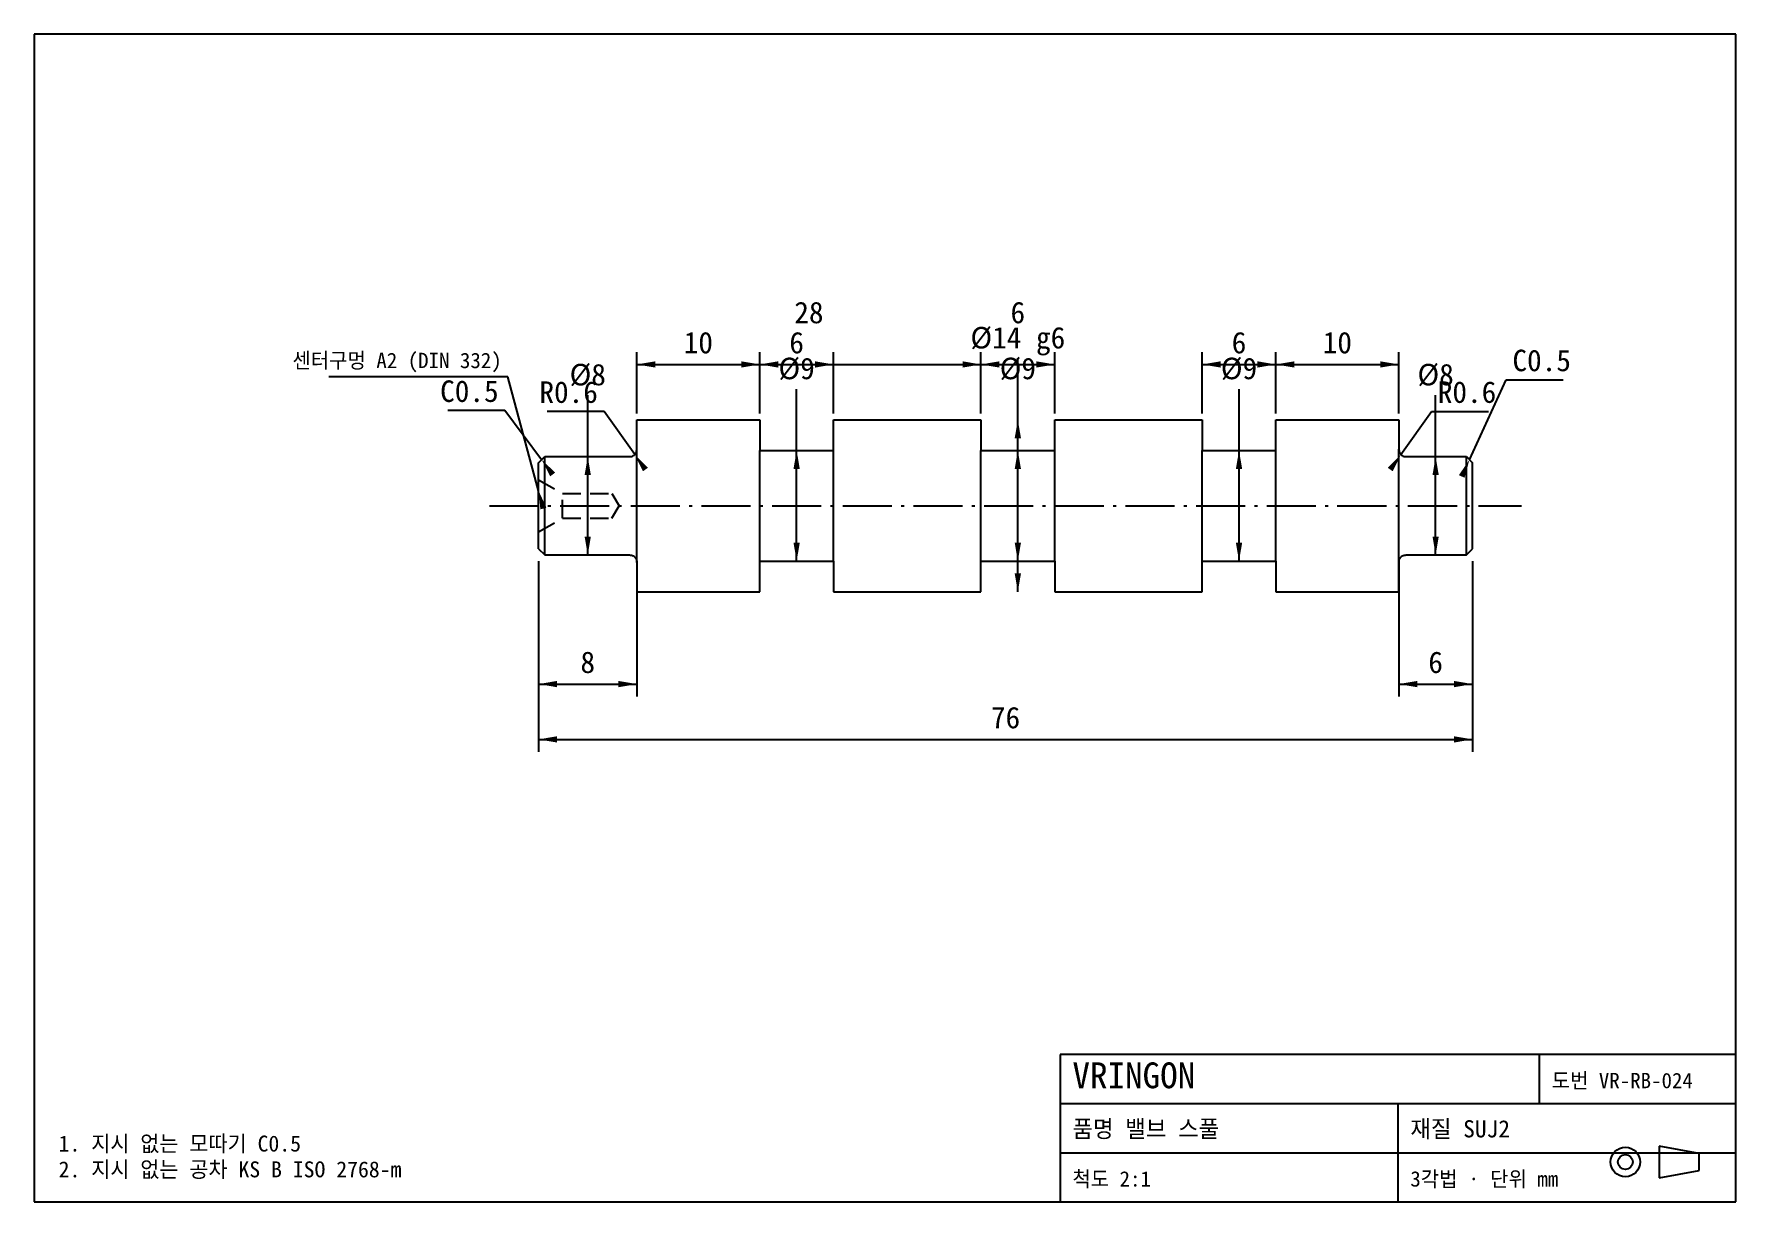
# Model space of a CAD drawing. Header units: millimetres. Extents: x 10 to 287, y 10 to 200.
import ezdxf
from ezdxf.enums import TextEntityAlignment as Align

# ---------------------------------------------------------------- set-up
doc = ezdxf.new("R2010")
doc.units = ezdxf.units.MM
doc.linetypes.add('CENTER', pattern=[11.5, 8, -1.5, 0.5, -1.5])
doc.linetypes.add('DASHED', pattern=[4.5, 3, -1.5])
for name, color, linetype in [('CENTER', 1, 'CENTER'), ('DIM', 3, 'CONTINUOUS'), ('FRAME', 7, 'CONTINUOUS'), ('HIDDEN', 8, 'DASHED'), ('OUTLINE', 7, 'CONTINUOUS'), ('TEXT', 7, 'CONTINUOUS')]:
    doc.layers.add(name, color=color, linetype=linetype)

msp = doc.modelspace()

# ---------------------------------------------------------------- linework, layer by layer
at = {"layer": 'CENTER'}
msp.add_line((84.12, 123.25), (252.12, 123.25), dxfattribs=at)
at = {"layer": 'DIM'}
for p, q in [((108.12, 138.25), (108.12, 148.25)), ((108.12, 138.25), (108.12, 148.25)), ((128.12, 138.25), (128.12, 148.25)), ((128.12, 138.25), (128.12, 148.25)), ((140.12, 138.25), (140.12, 148.25)), ((164.12, 138.25), (164.12, 148.25)), ((164.12, 138.25), (164.12, 148.25)), ((170.12, 109.25), (170.12, 147.25)), ((176.12, 138.25), (176.12, 148.25)), ((200.12, 138.25), (200.12, 148.25)), ((212.12, 138.25), (212.12, 148.25)), ((212.12, 138.25), (212.12, 148.25)), ((232.12, 138.25), (232.12, 148.25)), ((87.12, 144.25), (57.97, 144.25)), ((92.12, 125.7), (87.12, 144.25)), ((108.12, 146.25), (128.12, 146.25)), ((108.12, 146.25), (164.12, 146.25)), ((128.12, 146.25), (140.12, 146.25)), ((164.12, 146.25), (176.12, 146.25)), ((200.12, 146.25), (212.12, 146.25)), ((212.12, 146.25), (232.12, 146.25)), ((134.12, 114.25), (134.12, 142.25)), ((170.12, 114.25), (170.12, 142.25)), ((206.12, 114.25), (206.12, 142.25)), ((243.62, 130.75), (249.62, 143.75)), ((249.62, 143.75), (258.9, 143.75)), ((86.62, 138.75), (77.34, 138.75)), ((92.62, 130.75), (86.62, 138.75)), ((102.772, 138.598), (93.492, 138.598)), ((100.12, 115.25), (100.12, 141.25)), ((107.772, 131.598), (102.772, 138.598)), ((232.468, 131.598), (237.468, 138.598)), ((237.468, 138.598), (246.748, 138.598)), ((238.12, 115.25), (238.12, 141.25)), ((92.12, 114.25), (92.12, 92.25)), ((108.12, 114.25), (108.12, 92.25)), ((232.12, 114.25), (232.12, 92.25)), ((244.12, 114.25), (244.12, 92.25)), ((92.12, 108.25), (92.12, 83.25)), ((244.12, 108.25), (244.12, 83.25)), ((92.12, 94.25), (108.12, 94.25)), ((232.12, 94.25), (244.12, 94.25)), ((92.12, 85.25), (244.12, 85.25))]:
    msp.add_line(p, q, dxfattribs=at)
for points in [[(108.12, 146.25), (111.12, 146.76), (111.12, 145.74)], [(108.12, 146.25), (111.12, 146.76), (111.12, 145.74)], [(128.12, 146.25), (125.12, 145.74), (125.12, 146.76)], [(128.12, 146.25), (131.12, 146.76), (131.12, 145.74)], [(140.12, 146.25), (137.12, 145.74), (137.12, 146.76)], [(164.12, 146.25), (161.12, 145.74), (161.12, 146.76)], [(164.12, 146.25), (167.12, 146.76), (167.12, 145.74)], [(176.12, 146.25), (173.12, 145.74), (173.12, 146.76)], [(200.12, 146.25), (203.12, 146.76), (203.12, 145.74)], [(212.12, 146.25), (209.12, 145.74), (209.12, 146.76)], [(212.12, 146.25), (215.12, 146.76), (215.12, 145.74)], [(232.12, 146.25), (229.12, 145.74), (229.12, 146.76)], [(170.12, 137.25), (170.63, 134.25), (169.61, 134.25)], [(92.62, 130.75), (94.828, 128.656), (94.012, 128.044)], [(100.12, 131.25), (100.63, 128.25), (99.61, 128.25)], [(107.772, 131.598), (109.931, 129.453), (109.101, 128.86)], [(134.12, 132.25), (134.63, 129.25), (133.61, 129.25)], [(170.12, 132.25), (170.63, 129.25), (169.61, 129.25)], [(206.12, 132.25), (206.63, 129.25), (205.61, 129.25)], [(232.468, 131.598), (231.139, 128.86), (230.309, 129.453)], [(238.12, 131.25), (238.63, 128.25), (237.61, 128.25)], [(243.62, 130.75), (242.826, 127.812), (241.9, 128.24)], [(92.12, 125.7), (93.393, 122.936), (92.408, 122.671)], [(100.12, 115.25), (99.61, 118.25), (100.63, 118.25)], [(134.12, 114.25), (133.61, 117.25), (134.63, 117.25)], [(170.12, 114.25), (169.61, 117.25), (170.63, 117.25)], [(206.12, 114.25), (205.61, 117.25), (206.63, 117.25)], [(238.12, 115.25), (237.61, 118.25), (238.63, 118.25)], [(170.12, 109.25), (169.61, 112.25), (170.63, 112.25)], [(92.12, 94.25), (95.12, 94.76), (95.12, 93.74)], [(108.12, 94.25), (105.12, 93.74), (105.12, 94.76)], [(232.12, 94.25), (235.12, 94.76), (235.12, 93.74)], [(244.12, 94.25), (241.12, 93.74), (241.12, 94.76)], [(92.12, 85.25), (95.12, 85.76), (95.12, 84.74)], [(244.12, 85.25), (241.12, 84.74), (241.12, 85.76)]]:
    msp.add_solid(points, dxfattribs=at)
at = {"layer": 'FRAME'}
for p, q in [((287, 200), (10, 200)), ((10, 200), (10, 10)), ((287, 10), (287, 200)), ((287, 34), (177, 34)), ((177, 34), (177, 10)), ((255, 26), (255, 34)), ((287, 10), (287, 34)), ((177, 26), (287, 26)), ((232, 10), (232, 26)), ((177, 18), (287, 18)), ((281, 17.9), (274.5, 19.1)), ((274.5, 19.1), (274.5, 13.9)), ((281, 15.1), (281, 17.9)), ((274.5, 13.9), (281, 15.1)), ((10, 10), (287, 10)), ((177, 10), (287, 10))]:
    msp.add_line(p, q, dxfattribs=at)
for radius in [2.4, 1.2]:
    msp.add_circle((269, 16.5), radius, dxfattribs=at)
at = {"layer": 'HIDDEN'}
for p, q in [((92.12, 127.5), (96.018, 125.25)), ((96.018, 125.25), (104.018, 125.25)), ((96.018, 121.25), (96.018, 125.25)), ((104.018, 125.25), (105.22, 123.25)), ((104.018, 121.25), (105.22, 123.25)), ((92.12, 119), (96.018, 121.25)), ((96.018, 121.25), (104.018, 121.25))]:
    msp.add_line(p, q, dxfattribs=at)
at = {"layer": 'OUTLINE'}
for p, q in [((108.12, 132.45), (108.12, 137.25)), ((108.12, 137.25), (128.12, 137.25)), ((128.12, 137.25), (128.12, 132.25)), ((140.12, 132.25), (140.12, 137.25)), ((140.12, 137.25), (164.12, 137.25)), ((164.12, 137.25), (164.12, 132.25)), ((176.12, 132.25), (176.12, 137.25)), ((176.12, 137.25), (200.12, 137.25)), ((200.12, 137.25), (200.12, 132.25)), ((212.12, 132.25), (212.12, 137.25)), ((212.12, 137.25), (232.12, 137.25)), ((232.12, 137.25), (232.12, 132.45)), ((92.12, 130.25), (93.12, 131.25)), ((92.12, 116.25), (92.12, 130.25)), ((93.12, 131.25), (106.92, 131.25)), ((93.12, 115.25), (93.12, 131.25)), ((93.12, 115.25), (93.12, 131.25)), ((106.92, 131.25), (107.077, 131.26)), ((107.077, 131.26), (107.231, 131.291)), ((107.231, 131.291), (107.379, 131.341)), ((107.379, 131.341), (107.52, 131.411)), ((107.52, 131.411), (107.651, 131.498)), ((107.651, 131.498), (107.769, 131.601)), ((107.769, 131.601), (107.872, 131.719)), ((107.872, 131.719), (107.959, 131.85)), ((107.959, 131.85), (108.029, 131.991)), ((108.029, 131.991), (108.079, 132.139)), ((108.079, 132.139), (108.11, 132.293)), ((108.11, 132.293), (108.12, 132.45)), ((108.12, 114.05), (108.12, 132.45)), ((128.12, 132.25), (140.12, 132.25)), ((128.12, 114.25), (128.12, 132.25)), ((140.12, 114.25), (140.12, 132.25)), ((164.12, 132.25), (176.12, 132.25)), ((164.12, 114.25), (164.12, 132.25)), ((176.12, 114.25), (176.12, 132.25)), ((200.12, 132.25), (212.12, 132.25)), ((200.12, 114.25), (200.12, 132.25)), ((212.12, 114.25), (212.12, 132.25)), ((232.12, 132.45), (232.13, 132.293)), ((232.12, 114.05), (232.12, 132.45)), ((232.13, 132.293), (232.161, 132.139)), ((232.161, 132.139), (232.211, 131.991)), ((232.211, 131.991), (232.281, 131.85)), ((232.281, 131.85), (232.368, 131.719)), ((232.368, 131.719), (232.471, 131.601)), ((232.471, 131.601), (232.589, 131.498)), ((232.589, 131.498), (232.72, 131.411)), ((232.72, 131.411), (232.861, 131.341)), ((232.861, 131.341), (233.009, 131.291)), ((233.009, 131.291), (233.163, 131.26)), ((233.163, 131.26), (233.32, 131.25)), ((233.32, 131.25), (243.12, 131.25)), ((243.12, 131.25), (244.12, 130.25)), ((243.12, 115.25), (243.12, 131.25)), ((243.12, 115.25), (243.12, 131.25)), ((244.12, 116.25), (244.12, 130.25)), ((92.12, 116.25), (93.12, 115.25)), ((93.12, 115.25), (106.92, 115.25)), ((106.92, 115.25), (107.077, 115.24)), ((107.077, 115.24), (107.231, 115.209)), ((107.231, 115.209), (107.379, 115.159)), ((107.379, 115.159), (107.52, 115.089)), ((107.52, 115.089), (107.651, 115.002)), ((107.651, 115.002), (107.769, 114.899)), ((107.769, 114.899), (107.872, 114.781)), ((107.872, 114.781), (107.959, 114.65)), ((107.959, 114.65), (108.029, 114.509)), ((108.029, 114.509), (108.079, 114.361)), ((108.079, 114.361), (108.11, 114.207)), ((108.11, 114.207), (108.12, 114.05)), ((108.12, 114.05), (108.12, 109.25)), ((128.12, 109.25), (128.12, 114.25)), ((128.12, 114.25), (140.12, 114.25)), ((140.12, 114.25), (140.12, 109.25)), ((164.12, 109.25), (164.12, 114.25)), ((164.12, 114.25), (176.12, 114.25)), ((176.12, 114.25), (176.12, 109.25)), ((200.12, 109.25), (200.12, 114.25)), ((200.12, 114.25), (212.12, 114.25)), ((212.12, 114.25), (212.12, 109.25)), ((232.12, 114.05), (232.13, 114.207)), ((232.12, 109.25), (232.12, 114.05)), ((232.13, 114.207), (232.161, 114.361)), ((232.161, 114.361), (232.211, 114.509)), ((232.211, 114.509), (232.281, 114.65)), ((232.281, 114.65), (232.368, 114.781)), ((232.368, 114.781), (232.471, 114.899)), ((232.471, 114.899), (232.589, 115.002)), ((232.589, 115.002), (232.72, 115.089)), ((232.72, 115.089), (232.861, 115.159)), ((232.861, 115.159), (233.009, 115.209)), ((233.009, 115.209), (233.163, 115.24)), ((233.163, 115.24), (233.32, 115.25)), ((233.32, 115.25), (243.12, 115.25)), ((243.12, 115.25), (244.12, 116.25)), ((108.12, 109.25), (128.12, 109.25)), ((140.12, 109.25), (164.12, 109.25)), ((176.12, 109.25), (200.12, 109.25)), ((212.12, 109.25), (232.12, 109.25))]:
    msp.add_line(p, q, dxfattribs=at)

# ---------------------------------------------------------------- texts
at = {"layer": 'TEXT'}
for s, p in [('28', (136.12, 152.95)), ('6', (170.12, 152.95)), ('%%c14 g6', (170.12, 148.85)), ('10', (118.12, 148.05)), ('6', (134.12, 148.05)), ('6', (206.12, 148.05)), ('10', (222.12, 148.05)), ('%%c9', (134.12, 143.85)), ('%%c9', (170.12, 143.85)), ('%%c9', (206.12, 143.85)), ('%%c8', (100.12, 142.85)), ('%%c8', (238.12, 142.85)), ('8', (100.12, 96.05)), ('6', (238.12, 96.05)), ('76', (168.12, 87.05))]:
    msp.add_text(s, height=3.5, dxfattribs=at).set_placement(p, align=Align.CENTER)
for s, height, p in [('센터구멍 A2 (DIN 332)', 2.5, (86.12, 145.65)), ('C0.5', 3.5, (85.62, 140.15)), ('R0.6', 3.5, (101.772, 139.998))]:
    msp.add_text(s, height=height, dxfattribs=at).set_placement(p, align=Align.RIGHT)
for s, height, p in [('C0.5', 3.5, (250.62, 145.15)), ('R0.6', 3.5, (238.468, 139.998)), ('VRINGON', 4.2, (179, 28.5)), ('도번 VR-RB-024', 2.5, (257, 28.5)), ('품명 밸브 스풀', 2.8, (179, 20.5)), ('재질 SUJ2', 2.8, (234, 20.5)), ('1. 지시 없는 모따기 C0.5', 2.6, (14, 18.2)), ('2. 지시 없는 공차 KS B ISO 2768-m', 2.6, (14, 14)), ('척도 2:1', 2.5, (179, 12.5)), ('3각법 · 단위 mm', 2.5, (234, 12.5))]:
    msp.add_text(s, height=height, dxfattribs=at).set_placement(p)

doc.saveas('drawing.dxf')
